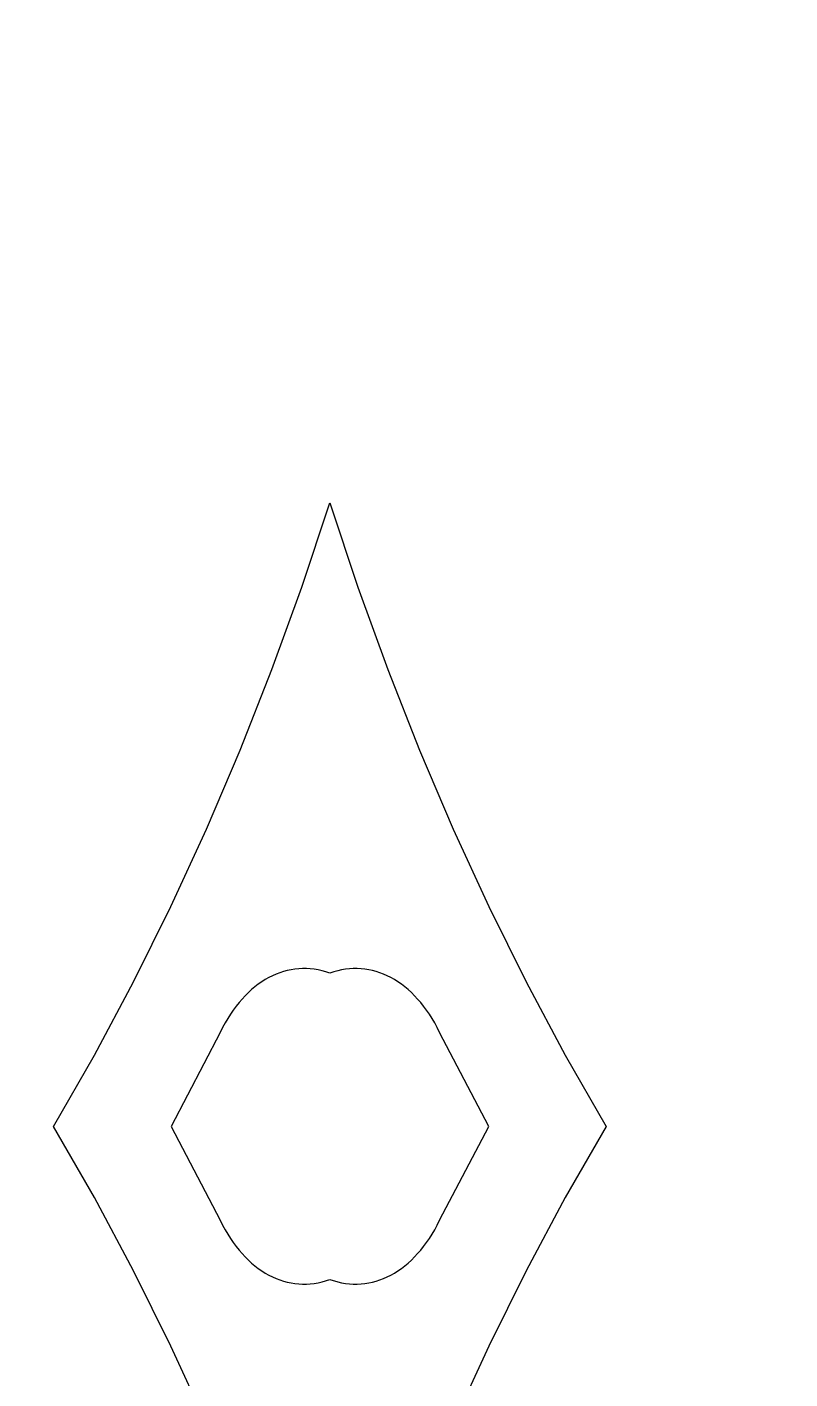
# Model space of a CAD drawing. Header units: centimetres. Extents: x -9.1 to 5.1, y -12.3 to 13.3.
# Drawn here: x -3.776 to -2.7, y 2.802 to 4.709 of the extents above; entities that cross this region are included whole.
import ezdxf

# ---------------------------------------------------------------- set-up
doc = ezdxf.new("R2010")
doc.units = ezdxf.units.CM
doc.header["$MEASUREMENT"] = 0
doc.layers.add('layer 1', color=7, linetype='Continuous')

msp = doc.modelspace()

# ---------------------------------------------------------------- linework, layer by layer
at = {"layer": 'layer 1', "color": 177}
for points, knots in [([(5.08841, 0.68839), (5.08841, 0.68839), (-9.09402, 0.68839), (-9.09402, 0.68839), (-9.09402, 0.68839), (-9.09402, 0.68839), (-9.09402, 13.34418), (-9.09402, 13.34418), (-9.09402, 13.34418), (-9.09402, 13.34418), (5.0911, 13.34418), (5.0911, 13.34418), (5.0911, 13.34418), (5.0911, 13.34418), (5.0911, 0.68839), (5.0911, 0.68839), (5.0911, 0.68839), (5.0911, 0.68839), (5.08841, 0.68839), (5.08841, 0.68839)], [0, 0, 0, 0, 0.1666667, 0.1666667, 0.1666667, 0.1666667, 0.3333333, 0.3333333, 0.3333333, 0.3333333, 0.5, 0.5, 0.5, 0.5, 0.6666667, 0.6666667, 0.6666667, 0.6666667, 1, 1, 1, 1]), ([(-3.34902, 2.279), (-3.34902, 2.279), (-3.30952, 2.3976), (-3.30952, 2.3976), (-3.30952, 2.3976), (-3.30952, 2.3976), (-3.26728, 2.51392), (-3.26728, 2.51392), (-3.26728, 2.51392), (-3.26728, 2.51392), (-3.22238, 2.62787), (-3.22238, 2.62787), (-3.22238, 2.62787), (-3.22238, 2.62787), (-3.17483, 2.73935), (-3.17483, 2.73935), (-3.17483, 2.73935), (-3.17483, 2.73935), (-3.12468, 2.84825), (-3.12468, 2.84825), (-3.12468, 2.84825), (-3.12468, 2.84825), (-3.07199, 2.95445), (-3.07199, 2.95445), (-3.07199, 2.95445), (-3.07199, 2.95445), (-3.01679, 3.05787), (-3.01679, 3.05787), (-3.01679, 3.05787), (-3.01679, 3.05787), (-2.95916, 3.15841), (-2.95916, 3.15841), (-2.95916, 3.15841), (-2.95916, 3.15841), (-3.01679, 3.25894), (-3.01679, 3.25894), (-3.01679, 3.25894), (-3.01679, 3.25894), (-3.07199, 3.36236), (-3.07199, 3.36236), (-3.07199, 3.36236), (-3.07199, 3.36236), (-3.12468, 3.46858), (-3.12468, 3.46858), (-3.12468, 3.46858), (-3.12468, 3.46858), (-3.17483, 3.57748), (-3.17483, 3.57748), (-3.17483, 3.57748), (-3.17483, 3.57748), (-3.22238, 3.68894), (-3.22238, 3.68894), (-3.22238, 3.68894), (-3.22238, 3.68894), (-3.26728, 3.80289), (-3.26728, 3.80289), (-3.26728, 3.80289), (-3.26728, 3.80289), (-3.30952, 3.91923), (-3.30952, 3.91923), (-3.30952, 3.91923), (-3.30952, 3.91923), (-3.34902, 4.03782), (-3.34902, 4.03782), (-3.34902, 4.03782), (-3.34902, 4.03782), (-3.3885, 3.91923), (-3.3885, 3.91923), (-3.3885, 3.91923), (-3.3885, 3.91923), (-3.43075, 3.80289), (-3.43075, 3.80289), (-3.43075, 3.80289), (-3.43075, 3.80289), (-3.47565, 3.68894), (-3.47565, 3.68894), (-3.47565, 3.68894), (-3.47565, 3.68894), (-3.5232, 3.57748), (-3.5232, 3.57748), (-3.5232, 3.57748), (-3.5232, 3.57748), (-3.57334, 3.46858), (-3.57334, 3.46858), (-3.57334, 3.46858), (-3.57334, 3.46858), (-3.62604, 3.36236), (-3.62604, 3.36236), (-3.62604, 3.36236), (-3.62604, 3.36236), (-3.68123, 3.25894), (-3.68123, 3.25894), (-3.68123, 3.25894), (-3.68123, 3.25894), (-3.73886, 3.15841), (-3.73886, 3.15841), (-3.73886, 3.15841), (-3.73886, 3.15841), (-3.68123, 3.05787), (-3.68123, 3.05787), (-3.68123, 3.05787), (-3.68123, 3.05787), (-3.62604, 2.95445), (-3.62604, 2.95445), (-3.62604, 2.95445), (-3.62604, 2.95445), (-3.57334, 2.84825), (-3.57334, 2.84825), (-3.57334, 2.84825), (-3.57334, 2.84825), (-3.5232, 2.73935), (-3.5232, 2.73935), (-3.5232, 2.73935), (-3.5232, 2.73935), (-3.47565, 2.62787), (-3.47565, 2.62787), (-3.47565, 2.62787), (-3.47565, 2.62787), (-3.43075, 2.51392), (-3.43075, 2.51392), (-3.43075, 2.51392), (-3.43075, 2.51392), (-3.3885, 2.3976), (-3.3885, 2.3976), (-3.3885, 2.3976), (-3.3885, 2.3976), (-3.34902, 2.279), (-3.34902, 2.279)], [0, 0, 0, 0, 0.030303, 0.030303, 0.030303, 0.030303, 0.0606061, 0.0606061, 0.0606061, 0.0606061, 0.0909091, 0.0909091, 0.0909091, 0.0909091, 0.1212121, 0.1212121, 0.1212121, 0.1212121, 0.1515152, 0.1515152, 0.1515152, 0.1515152, 0.1818182, 0.1818182, 0.1818182, 0.1818182, 0.2121212, 0.2121212, 0.2121212, 0.2121212, 0.2424242, 0.2424242, 0.2424242, 0.2424242, 0.2727273, 0.2727273, 0.2727273, 0.2727273, 0.3030303, 0.3030303, 0.3030303, 0.3030303, 0.3333333, 0.3333333, 0.3333333, 0.3333333, 0.3636364, 0.3636364, 0.3636364, 0.3636364, 0.3939394, 0.3939394, 0.3939394, 0.3939394, 0.4242424, 0.4242424, 0.4242424, 0.4242424, 0.4545455, 0.4545455, 0.4545455, 0.4545455, 0.4848485, 0.4848485, 0.4848485, 0.4848485, 0.5151515, 0.5151515, 0.5151515, 0.5151515, 0.5454545, 0.5454545, 0.5454545, 0.5454545, 0.5757576, 0.5757576, 0.5757576, 0.5757576, 0.6060606, 0.6060606, 0.6060606, 0.6060606, 0.6363636, 0.6363636, 0.6363636, 0.6363636, 0.6666667, 0.6666667, 0.6666667, 0.6666667, 0.6969697, 0.6969697, 0.6969697, 0.6969697, 0.7272727, 0.7272727, 0.7272727, 0.7272727, 0.7575758, 0.7575758, 0.7575758, 0.7575758, 0.7878788, 0.7878788, 0.7878788, 0.7878788, 0.8181818, 0.8181818, 0.8181818, 0.8181818, 0.8484848, 0.8484848, 0.8484848, 0.8484848, 0.8787879, 0.8787879, 0.8787879, 0.8787879, 0.9090909, 0.9090909, 0.9090909, 0.9090909, 0.9393939, 0.9393939, 0.9393939, 0.9393939, 1, 1, 1, 1]), ([(-3.34902, 3.37463), (-3.34902, 3.37463), (-3.34349, 3.37646), (-3.34349, 3.37646), (-3.34349, 3.37646), (-3.34349, 3.37646), (-3.33797, 3.37799), (-3.33797, 3.37799), (-3.33797, 3.37799), (-3.33797, 3.37799), (-3.33246, 3.37921), (-3.33246, 3.37921), (-3.33246, 3.37921), (-3.33246, 3.37921), (-3.32695, 3.38014), (-3.32695, 3.38014), (-3.32695, 3.38014), (-3.32695, 3.38014), (-3.32142, 3.38075), (-3.32142, 3.38075), (-3.32142, 3.38075), (-3.32142, 3.38075), (-3.31595, 3.38108), (-3.31595, 3.38108), (-3.31595, 3.38108), (-3.31595, 3.38108), (-3.31046, 3.3811), (-3.31046, 3.3811), (-3.31046, 3.3811), (-3.31046, 3.3811), (-3.30502, 3.38081), (-3.30502, 3.38081), (-3.30502, 3.38081), (-3.30502, 3.38081), (-3.2996, 3.38025), (-3.2996, 3.38025), (-3.2996, 3.38025), (-3.2996, 3.38025), (-3.29421, 3.37939), (-3.29421, 3.37939), (-3.29421, 3.37939), (-3.29421, 3.37939), (-3.28886, 3.37825), (-3.28886, 3.37825), (-3.28886, 3.37825), (-3.28886, 3.37825), (-3.28356, 3.37681), (-3.28356, 3.37681), (-3.28356, 3.37681), (-3.28356, 3.37681), (-3.27831, 3.37509), (-3.27831, 3.37509), (-3.27831, 3.37509), (-3.27831, 3.37509), (-3.27311, 3.37309), (-3.27311, 3.37309), (-3.27311, 3.37309), (-3.27311, 3.37309), (-3.26795, 3.3708), (-3.26795, 3.3708), (-3.26795, 3.3708), (-3.26795, 3.3708), (-3.26288, 3.36824), (-3.26288, 3.36824), (-3.26288, 3.36824), (-3.26288, 3.36824), (-3.25787, 3.3654), (-3.25787, 3.3654), (-3.25787, 3.3654), (-3.25787, 3.3654), (-3.25293, 3.36229), (-3.25293, 3.36229), (-3.25293, 3.36229), (-3.25293, 3.36229), (-3.24805, 3.3589), (-3.24805, 3.3589), (-3.24805, 3.3589), (-3.24805, 3.3589), (-3.24329, 3.35524), (-3.24329, 3.35524), (-3.24329, 3.35524), (-3.24329, 3.35524), (-3.23859, 3.35132), (-3.23859, 3.35132), (-3.23859, 3.35132), (-3.23859, 3.35132), (-3.23399, 3.34713), (-3.23399, 3.34713), (-3.23399, 3.34713), (-3.23399, 3.34713), (-3.22949, 3.34267), (-3.22949, 3.34267), (-3.22949, 3.34267), (-3.22949, 3.34267), (-3.22508, 3.33796), (-3.22508, 3.33796), (-3.22508, 3.33796), (-3.22508, 3.33796), (-3.2208, 3.33297), (-3.2208, 3.33297), (-3.2208, 3.33297), (-3.2208, 3.33297), (-3.21661, 3.32774), (-3.21661, 3.32774), (-3.21661, 3.32774), (-3.21661, 3.32774), (-3.21255, 3.32224), (-3.21255, 3.32224), (-3.21255, 3.32224), (-3.21255, 3.32224), (-3.2086, 3.31649), (-3.2086, 3.31649), (-3.2086, 3.31649), (-3.2086, 3.31649), (-3.20477, 3.3105), (-3.20477, 3.3105), (-3.20477, 3.3105), (-3.20477, 3.3105), (-3.20107, 3.30425), (-3.20107, 3.30425), (-3.20107, 3.30425), (-3.20107, 3.30425), (-3.19752, 3.29775), (-3.19752, 3.29775), (-3.19752, 3.29775), (-3.19752, 3.29775), (-3.19411, 3.29101), (-3.19411, 3.29101), (-3.19411, 3.29101), (-3.19411, 3.29101), (-3.12484, 3.15841), (-3.12484, 3.15841), (-3.12484, 3.15841), (-3.12484, 3.15841), (-3.19411, 3.02582), (-3.19411, 3.02582), (-3.19411, 3.02582), (-3.19411, 3.02582), (-3.19752, 3.01907), (-3.19752, 3.01907), (-3.19752, 3.01907), (-3.19752, 3.01907), (-3.20107, 3.01257), (-3.20107, 3.01257), (-3.20107, 3.01257), (-3.20107, 3.01257), (-3.20477, 3.00632), (-3.20477, 3.00632), (-3.20477, 3.00632), (-3.20477, 3.00632), (-3.2086, 3.00032), (-3.2086, 3.00032), (-3.2086, 3.00032), (-3.2086, 3.00032), (-3.21255, 2.99458), (-3.21255, 2.99458), (-3.21255, 2.99458), (-3.21255, 2.99458), (-3.21661, 2.98908), (-3.21661, 2.98908), (-3.21661, 2.98908), (-3.21661, 2.98908), (-3.2208, 2.98385), (-3.2208, 2.98385), (-3.2208, 2.98385), (-3.2208, 2.98385), (-3.22508, 2.97887), (-3.22508, 2.97887), (-3.22508, 2.97887), (-3.22508, 2.97887), (-3.22949, 2.97415), (-3.22949, 2.97415), (-3.22949, 2.97415), (-3.22949, 2.97415), (-3.23399, 2.9697), (-3.23399, 2.9697), (-3.23399, 2.9697), (-3.23399, 2.9697), (-3.23859, 2.9655), (-3.23859, 2.9655), (-3.23859, 2.9655), (-3.23859, 2.9655), (-3.24329, 2.96157), (-3.24329, 2.96157), (-3.24329, 2.96157), (-3.24329, 2.96157), (-3.24805, 2.95791), (-3.24805, 2.95791), (-3.24805, 2.95791), (-3.24805, 2.95791), (-3.25293, 2.95452), (-3.25293, 2.95452), (-3.25293, 2.95452), (-3.25293, 2.95452), (-3.25787, 2.95141), (-3.25787, 2.95141), (-3.25787, 2.95141), (-3.25787, 2.95141), (-3.26288, 2.94857), (-3.26288, 2.94857), (-3.26288, 2.94857), (-3.26288, 2.94857), (-3.26795, 2.94601), (-3.26795, 2.94601), (-3.26795, 2.94601), (-3.26795, 2.94601), (-3.27311, 2.94374), (-3.27311, 2.94374), (-3.27311, 2.94374), (-3.27311, 2.94374), (-3.27831, 2.94173), (-3.27831, 2.94173), (-3.27831, 2.94173), (-3.27831, 2.94173), (-3.28356, 2.94), (-3.28356, 2.94), (-3.28356, 2.94), (-3.28356, 2.94), (-3.28886, 2.93858), (-3.28886, 2.93858), (-3.28886, 2.93858), (-3.28886, 2.93858), (-3.29421, 2.93743), (-3.29421, 2.93743), (-3.29421, 2.93743), (-3.29421, 2.93743), (-3.2996, 2.93656), (-3.2996, 2.93656), (-3.2996, 2.93656), (-3.2996, 2.93656), (-3.30502, 2.936), (-3.30502, 2.936), (-3.30502, 2.936), (-3.30502, 2.936), (-3.31046, 2.93573), (-3.31046, 2.93573), (-3.31046, 2.93573), (-3.31046, 2.93573), (-3.31595, 2.93575), (-3.31595, 2.93575), (-3.31595, 2.93575), (-3.31595, 2.93575), (-3.32142, 2.93606), (-3.32142, 2.93606), (-3.32142, 2.93606), (-3.32142, 2.93606), (-3.32695, 2.93669), (-3.32695, 2.93669), (-3.32695, 2.93669), (-3.32695, 2.93669), (-3.33246, 2.9376), (-3.33246, 2.9376), (-3.33246, 2.9376), (-3.33246, 2.9376), (-3.33797, 2.93883), (-3.33797, 2.93883), (-3.33797, 2.93883), (-3.33797, 2.93883), (-3.34902, 2.94219), (-3.34902, 2.94219), (-3.34902, 2.94219), (-3.34902, 2.94219), (-3.36005, 2.93883), (-3.36005, 2.93883), (-3.36005, 2.93883), (-3.36005, 2.93883), (-3.36557, 2.9376), (-3.36557, 2.9376), (-3.36557, 2.9376), (-3.36557, 2.9376), (-3.37109, 2.93669), (-3.37109, 2.93669), (-3.37109, 2.93669), (-3.37109, 2.93669), (-3.3766, 2.93606), (-3.3766, 2.93606), (-3.3766, 2.93606), (-3.3766, 2.93606), (-3.38209, 2.93575), (-3.38209, 2.93575), (-3.38209, 2.93575), (-3.38209, 2.93575), (-3.38756, 2.93573), (-3.38756, 2.93573), (-3.38756, 2.93573), (-3.38756, 2.93573), (-3.39301, 2.936), (-3.39301, 2.936), (-3.39301, 2.936), (-3.39301, 2.936), (-3.39844, 2.93656), (-3.39844, 2.93656), (-3.39844, 2.93656), (-3.39844, 2.93656), (-3.40381, 2.93743), (-3.40381, 2.93743), (-3.40381, 2.93743), (-3.40381, 2.93743), (-3.40916, 2.93858), (-3.40916, 2.93858), (-3.40916, 2.93858), (-3.40916, 2.93858), (-3.41446, 2.94), (-3.41446, 2.94), (-3.41446, 2.94), (-3.41446, 2.94), (-3.41972, 2.94173), (-3.41972, 2.94173), (-3.41972, 2.94173), (-3.41972, 2.94173), (-3.42492, 2.94374), (-3.42492, 2.94374), (-3.42492, 2.94374), (-3.42492, 2.94374), (-3.43007, 2.94601), (-3.43007, 2.94601), (-3.43007, 2.94601), (-3.43007, 2.94601), (-3.43515, 2.94857), (-3.43515, 2.94857), (-3.43515, 2.94857), (-3.43515, 2.94857), (-3.44016, 2.95141), (-3.44016, 2.95141), (-3.44016, 2.95141), (-3.44016, 2.95141), (-3.44511, 2.95452), (-3.44511, 2.95452), (-3.44511, 2.95452), (-3.44511, 2.95452), (-3.44997, 2.95791), (-3.44997, 2.95791), (-3.44997, 2.95791), (-3.44997, 2.95791), (-3.45474, 2.96157), (-3.45474, 2.96157), (-3.45474, 2.96157), (-3.45474, 2.96157), (-3.45944, 2.9655), (-3.45944, 2.9655), (-3.45944, 2.9655), (-3.45944, 2.9655), (-3.46403, 2.9697), (-3.46403, 2.9697), (-3.46403, 2.9697), (-3.46403, 2.9697), (-3.46853, 2.97415), (-3.46853, 2.97415), (-3.46853, 2.97415), (-3.46853, 2.97415), (-3.47294, 2.97887), (-3.47294, 2.97887), (-3.47294, 2.97887), (-3.47294, 2.97887), (-3.47724, 2.98385), (-3.47724, 2.98385), (-3.47724, 2.98385), (-3.47724, 2.98385), (-3.48143, 2.98908), (-3.48143, 2.98908), (-3.48143, 2.98908), (-3.48143, 2.98908), (-3.48549, 2.99458), (-3.48549, 2.99458), (-3.48549, 2.99458), (-3.48549, 2.99458), (-3.48943, 3.00032), (-3.48943, 3.00032), (-3.48943, 3.00032), (-3.48943, 3.00032), (-3.49325, 3.00632), (-3.49325, 3.00632), (-3.49325, 3.00632), (-3.49325, 3.00632), (-3.49695, 3.01257), (-3.49695, 3.01257), (-3.49695, 3.01257), (-3.49695, 3.01257), (-3.5005, 3.01907), (-3.5005, 3.01907), (-3.5005, 3.01907), (-3.5005, 3.01907), (-3.50391, 3.02582), (-3.50391, 3.02582), (-3.50391, 3.02582), (-3.50391, 3.02582), (-3.57319, 3.15841), (-3.57319, 3.15841), (-3.57319, 3.15841), (-3.57319, 3.15841), (-3.50391, 3.29101), (-3.50391, 3.29101), (-3.50391, 3.29101), (-3.50391, 3.29101), (-3.5005, 3.29775), (-3.5005, 3.29775), (-3.5005, 3.29775), (-3.5005, 3.29775), (-3.49695, 3.30425), (-3.49695, 3.30425), (-3.49695, 3.30425), (-3.49695, 3.30425), (-3.49325, 3.3105), (-3.49325, 3.3105), (-3.49325, 3.3105), (-3.49325, 3.3105), (-3.48943, 3.31649), (-3.48943, 3.31649), (-3.48943, 3.31649), (-3.48943, 3.31649), (-3.48549, 3.32224), (-3.48549, 3.32224), (-3.48549, 3.32224), (-3.48549, 3.32224), (-3.48143, 3.32774), (-3.48143, 3.32774), (-3.48143, 3.32774), (-3.48143, 3.32774), (-3.47724, 3.33297), (-3.47724, 3.33297), (-3.47724, 3.33297), (-3.47724, 3.33297), (-3.47294, 3.33796), (-3.47294, 3.33796), (-3.47294, 3.33796), (-3.47294, 3.33796), (-3.46853, 3.34267), (-3.46853, 3.34267), (-3.46853, 3.34267), (-3.46853, 3.34267), (-3.46403, 3.34713), (-3.46403, 3.34713), (-3.46403, 3.34713), (-3.46403, 3.34713), (-3.45944, 3.35132), (-3.45944, 3.35132), (-3.45944, 3.35132), (-3.45944, 3.35132), (-3.45474, 3.35524), (-3.45474, 3.35524), (-3.45474, 3.35524), (-3.45474, 3.35524), (-3.44997, 3.3589), (-3.44997, 3.3589), (-3.44997, 3.3589), (-3.44997, 3.3589), (-3.44511, 3.36229), (-3.44511, 3.36229), (-3.44511, 3.36229), (-3.44511, 3.36229), (-3.44016, 3.3654), (-3.44016, 3.3654), (-3.44016, 3.3654), (-3.44016, 3.3654), (-3.43515, 3.36824), (-3.43515, 3.36824), (-3.43515, 3.36824), (-3.43515, 3.36824), (-3.43007, 3.3708), (-3.43007, 3.3708), (-3.43007, 3.3708), (-3.43007, 3.3708), (-3.42492, 3.37309), (-3.42492, 3.37309), (-3.42492, 3.37309), (-3.42492, 3.37309), (-3.41972, 3.37509), (-3.41972, 3.37509), (-3.41972, 3.37509), (-3.41972, 3.37509), (-3.41446, 3.37681), (-3.41446, 3.37681), (-3.41446, 3.37681), (-3.41446, 3.37681), (-3.40916, 3.37825), (-3.40916, 3.37825), (-3.40916, 3.37825), (-3.40916, 3.37825), (-3.40381, 3.37939), (-3.40381, 3.37939), (-3.40381, 3.37939), (-3.40381, 3.37939), (-3.39844, 3.38025), (-3.39844, 3.38025), (-3.39844, 3.38025), (-3.39844, 3.38025), (-3.39301, 3.38081), (-3.39301, 3.38081), (-3.39301, 3.38081), (-3.39301, 3.38081), (-3.38756, 3.3811), (-3.38756, 3.3811), (-3.38756, 3.3811), (-3.38756, 3.3811), (-3.38209, 3.38108), (-3.38209, 3.38108), (-3.38209, 3.38108), (-3.38209, 3.38108), (-3.3766, 3.38075), (-3.3766, 3.38075), (-3.3766, 3.38075), (-3.3766, 3.38075), (-3.37109, 3.38014), (-3.37109, 3.38014), (-3.37109, 3.38014), (-3.37109, 3.38014), (-3.36557, 3.37921), (-3.36557, 3.37921), (-3.36557, 3.37921), (-3.36557, 3.37921), (-3.36005, 3.37799), (-3.36005, 3.37799), (-3.36005, 3.37799), (-3.36005, 3.37799), (-3.35453, 3.37646), (-3.35453, 3.37646), (-3.35453, 3.37646), (-3.35453, 3.37646), (-3.34902, 3.37463), (-3.34902, 3.37463)], [0, 0, 0, 0, 0.0076336, 0.0076336, 0.0076336, 0.0076336, 0.0152672, 0.0152672, 0.0152672, 0.0152672, 0.0229008, 0.0229008, 0.0229008, 0.0229008, 0.0305344, 0.0305344, 0.0305344, 0.0305344, 0.0381679, 0.0381679, 0.0381679, 0.0381679, 0.0458015, 0.0458015, 0.0458015, 0.0458015, 0.0534351, 0.0534351, 0.0534351, 0.0534351, 0.0610687, 0.0610687, 0.0610687, 0.0610687, 0.0687023, 0.0687023, 0.0687023, 0.0687023, 0.0763359, 0.0763359, 0.0763359, 0.0763359, 0.0839695, 0.0839695, 0.0839695, 0.0839695, 0.0916031, 0.0916031, 0.0916031, 0.0916031, 0.0992366, 0.0992366, 0.0992366, 0.0992366, 0.1068702, 0.1068702, 0.1068702, 0.1068702, 0.1145038, 0.1145038, 0.1145038, 0.1145038, 0.1221374, 0.1221374, 0.1221374, 0.1221374, 0.129771, 0.129771, 0.129771, 0.129771, 0.1374046, 0.1374046, 0.1374046, 0.1374046, 0.1450382, 0.1450382, 0.1450382, 0.1450382, 0.1526718, 0.1526718, 0.1526718, 0.1526718, 0.1603053, 0.1603053, 0.1603053, 0.1603053, 0.1679389, 0.1679389, 0.1679389, 0.1679389, 0.1755725, 0.1755725, 0.1755725, 0.1755725, 0.1832061, 0.1832061, 0.1832061, 0.1832061, 0.1908397, 0.1908397, 0.1908397, 0.1908397, 0.1984733, 0.1984733, 0.1984733, 0.1984733, 0.2061069, 0.2061069, 0.2061069, 0.2061069, 0.2137405, 0.2137405, 0.2137405, 0.2137405, 0.221374, 0.221374, 0.221374, 0.221374, 0.2290076, 0.2290076, 0.2290076, 0.2290076, 0.2366412, 0.2366412, 0.2366412, 0.2366412, 0.2442748, 0.2442748, 0.2442748, 0.2442748, 0.2519084, 0.2519084, 0.2519084, 0.2519084, 0.259542, 0.259542, 0.259542, 0.259542, 0.2671756, 0.2671756, 0.2671756, 0.2671756, 0.2748092, 0.2748092, 0.2748092, 0.2748092, 0.2824427, 0.2824427, 0.2824427, 0.2824427, 0.2900763, 0.2900763, 0.2900763, 0.2900763, 0.2977099, 0.2977099, 0.2977099, 0.2977099, 0.3053435, 0.3053435, 0.3053435, 0.3053435, 0.3129771, 0.3129771, 0.3129771, 0.3129771, 0.3206107, 0.3206107, 0.3206107, 0.3206107, 0.3282443, 0.3282443, 0.3282443, 0.3282443, 0.3358779, 0.3358779, 0.3358779, 0.3358779, 0.3435115, 0.3435115, 0.3435115, 0.3435115, 0.351145, 0.351145, 0.351145, 0.351145, 0.3587786, 0.3587786, 0.3587786, 0.3587786, 0.3664122, 0.3664122, 0.3664122, 0.3664122, 0.3740458, 0.3740458, 0.3740458, 0.3740458, 0.3816794, 0.3816794, 0.3816794, 0.3816794, 0.389313, 0.389313, 0.389313, 0.389313, 0.3969466, 0.3969466, 0.3969466, 0.3969466, 0.4045802, 0.4045802, 0.4045802, 0.4045802, 0.4122137, 0.4122137, 0.4122137, 0.4122137, 0.4198473, 0.4198473, 0.4198473, 0.4198473, 0.4274809, 0.4274809, 0.4274809, 0.4274809, 0.4351145, 0.4351145, 0.4351145, 0.4351145, 0.4427481, 0.4427481, 0.4427481, 0.4427481, 0.4503817, 0.4503817, 0.4503817, 0.4503817, 0.4580153, 0.4580153, 0.4580153, 0.4580153, 0.4656489, 0.4656489, 0.4656489, 0.4656489, 0.4732824, 0.4732824, 0.4732824, 0.4732824, 0.480916, 0.480916, 0.480916, 0.480916, 0.4885496, 0.4885496, 0.4885496, 0.4885496, 0.4961832, 0.4961832, 0.4961832, 0.4961832, 0.5038168, 0.5038168, 0.5038168, 0.5038168, 0.5114504, 0.5114504, 0.5114504, 0.5114504, 0.519084, 0.519084, 0.519084, 0.519084, 0.5267176, 0.5267176, 0.5267176, 0.5267176, 0.5343511, 0.5343511, 0.5343511, 0.5343511, 0.5419847, 0.5419847, 0.5419847, 0.5419847, 0.5496183, 0.5496183, 0.5496183, 0.5496183, 0.5572519, 0.5572519, 0.5572519, 0.5572519, 0.5648855, 0.5648855, 0.5648855, 0.5648855, 0.5725191, 0.5725191, 0.5725191, 0.5725191, 0.5801527, 0.5801527, 0.5801527, 0.5801527, 0.5877863, 0.5877863, 0.5877863, 0.5877863, 0.5954198, 0.5954198, 0.5954198, 0.5954198, 0.6030534, 0.6030534, 0.6030534, 0.6030534, 0.610687, 0.610687, 0.610687, 0.610687, 0.6183206, 0.6183206, 0.6183206, 0.6183206, 0.6259542, 0.6259542, 0.6259542, 0.6259542, 0.6335878, 0.6335878, 0.6335878, 0.6335878, 0.6412214, 0.6412214, 0.6412214, 0.6412214, 0.648855, 0.648855, 0.648855, 0.648855, 0.6564885, 0.6564885, 0.6564885, 0.6564885, 0.6641221, 0.6641221, 0.6641221, 0.6641221, 0.6717557, 0.6717557, 0.6717557, 0.6717557, 0.6793893, 0.6793893, 0.6793893, 0.6793893, 0.6870229, 0.6870229, 0.6870229, 0.6870229, 0.6946565, 0.6946565, 0.6946565, 0.6946565, 0.7022901, 0.7022901, 0.7022901, 0.7022901, 0.7099237, 0.7099237, 0.7099237, 0.7099237, 0.7175573, 0.7175573, 0.7175573, 0.7175573, 0.7251908, 0.7251908, 0.7251908, 0.7251908, 0.7328244, 0.7328244, 0.7328244, 0.7328244, 0.740458, 0.740458, 0.740458, 0.740458, 0.7480916, 0.7480916, 0.7480916, 0.7480916, 0.7557252, 0.7557252, 0.7557252, 0.7557252, 0.7633588, 0.7633588, 0.7633588, 0.7633588, 0.7709924, 0.7709924, 0.7709924, 0.7709924, 0.778626, 0.778626, 0.778626, 0.778626, 0.7862595, 0.7862595, 0.7862595, 0.7862595, 0.7938931, 0.7938931, 0.7938931, 0.7938931, 0.8015267, 0.8015267, 0.8015267, 0.8015267, 0.8091603, 0.8091603, 0.8091603, 0.8091603, 0.8167939, 0.8167939, 0.8167939, 0.8167939, 0.8244275, 0.8244275, 0.8244275, 0.8244275, 0.8320611, 0.8320611, 0.8320611, 0.8320611, 0.8396947, 0.8396947, 0.8396947, 0.8396947, 0.8473282, 0.8473282, 0.8473282, 0.8473282, 0.8549618, 0.8549618, 0.8549618, 0.8549618, 0.8625954, 0.8625954, 0.8625954, 0.8625954, 0.870229, 0.870229, 0.870229, 0.870229, 0.8778626, 0.8778626, 0.8778626, 0.8778626, 0.8854962, 0.8854962, 0.8854962, 0.8854962, 0.8931298, 0.8931298, 0.8931298, 0.8931298, 0.9007634, 0.9007634, 0.9007634, 0.9007634, 0.9083969, 0.9083969, 0.9083969, 0.9083969, 0.9160305, 0.9160305, 0.9160305, 0.9160305, 0.9236641, 0.9236641, 0.9236641, 0.9236641, 0.9312977, 0.9312977, 0.9312977, 0.9312977, 0.9389313, 0.9389313, 0.9389313, 0.9389313, 0.9465649, 0.9465649, 0.9465649, 0.9465649, 0.9541985, 0.9541985, 0.9541985, 0.9541985, 0.9618321, 0.9618321, 0.9618321, 0.9618321, 0.9694656, 0.9694656, 0.9694656, 0.9694656, 0.9770992, 0.9770992, 0.9770992, 0.9770992, 0.9847328, 0.9847328, 0.9847328, 0.9847328, 1, 1, 1, 1])]:
    msp.add_open_spline(points, degree=3, knots=knots, dxfattribs=at)

doc.saveas('drawing.dxf')
